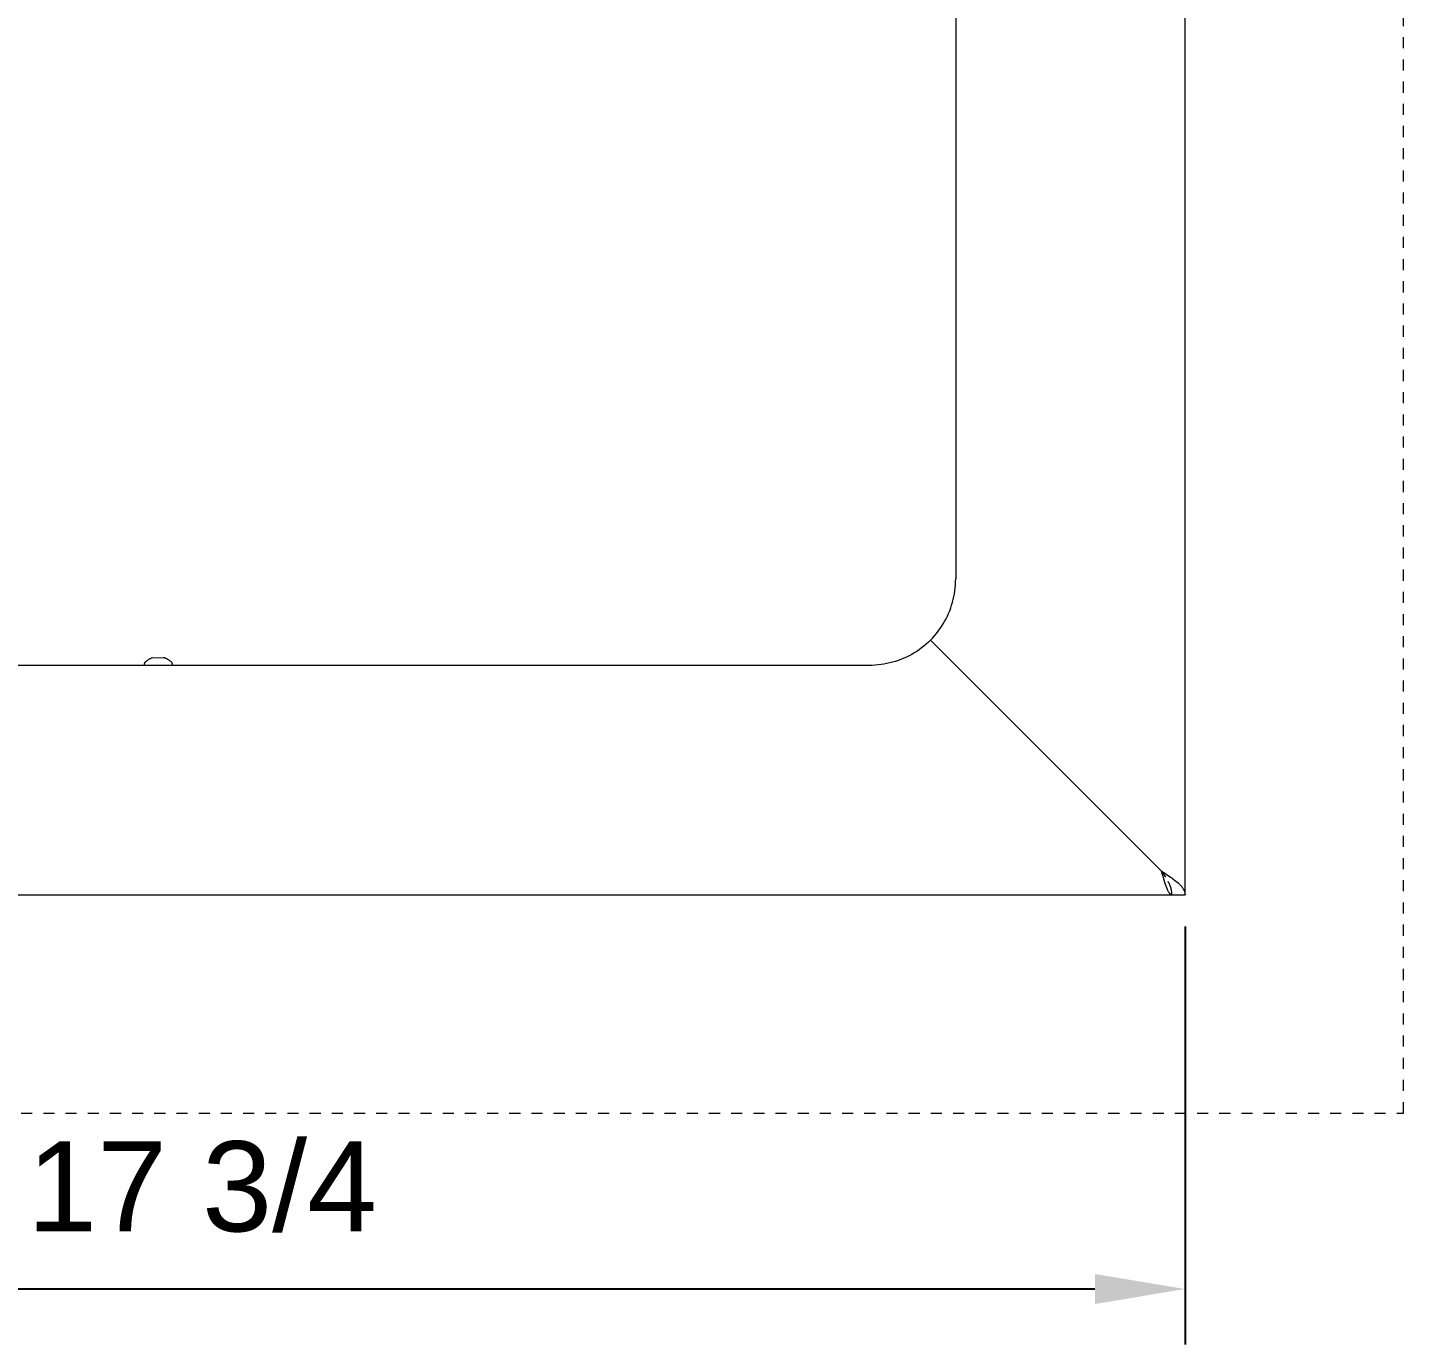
# Model space of a CAD drawing. Header units: inches. Extents: x 1.4 to 100.8, y 1 to 65.9.
# Drawn here: x 13.82 to 26.22, y 0.99 to 12.86 of the extents above; entities that cross this region are included whole.
import ezdxf

# ---------------------------------------------------------------- set-up
doc = ezdxf.new("R2010")
doc.units = ezdxf.units.IN
doc.linetypes.add('HIDDEN', pattern=[1.905, 1.27, -0.635])
for name, color, linetype, lineweight in [('ZANO_R', 7, 'Continuous', 0), ('ZANO_R_przerywana', 250, 'HIDDEN', 0), ('ZANO_W', 1, 'Continuous', 0)]:
    doc.layers.add(name, color=color, linetype=linetype, lineweight=lineweight)
doc.styles.get("Standard").update_dxf_attribs({"font": 'arial.ttf'})
doc.dimstyles.new('amerykanie', dxfattribs={"dimtxt": 50, "dimasz": 50, "dimexe": 0.5, "dimexo": 0.5, "dimgap": 1, "dimtad": 1, "dimdec": 0, "dimzin": 0, "dimlunit": 5, "dimtxsty": 'Standard', "dimcen": 0.09, "dimclrd": 1, "dimclre": 1, "dimclrt": 1, "dimazin": 0, "dimtfac": 1, "dimtdec": 0, "dimtmove": 0, "dimatfit": 3, "dimfxl": 1, "dimtzin": 0, "dimarcsym": 1})

# ---------------------------------------------------------------- blocks, each defined once
blk = doc.blocks.new('*D359')
at = {"layer": 'ZANO_W', "color": 1, "lineweight": -2}
for p, q in [((6.528, 4.758), (6.528, 0.991)), ((24.251, 4.758), (24.251, 0.991)), ((7.341, 1.491), (23.438, 1.491))]:
    blk.add_line(p, q, dxfattribs=at)
at = {"layer": 'ZANO_W', "color": 1}
for points in [[(7.341, 1.626), (7.341, 1.355), (6.528, 1.491)], [(23.438, 1.355), (23.438, 1.626), (24.251, 1.491)]]:
    blk.add_solid(points, dxfattribs=at)
at = {"layer": 'ZANO_W', "color": 1, "insert": (15.39, 2.411), "char_height": 0.8125, "attachment_point": 5}
blk.add_mtext('17 3/4', dxfattribs=at)

msp = doc.modelspace()

# ---------------------------------------------------------------- linework, layer by layer
at = {"layer": 'ZANO_R'}
for p, q in [((24.25067, 5.04696), (24.25067, 22.55488)), ((24.25067, 5.04696), (24.25067, 22.55488)), ((22.18307, 19.91235), (22.18307, 7.89219)), ((22.18307, 19.91235), (22.18307, 7.89219)), ((22.17902, 7.81241), (22.18126, 7.83895)), ((22.17902, 7.81241), (22.18126, 7.83895)), ((22.18126, 7.83895), (22.18262, 7.86556)), ((22.18126, 7.83895), (22.18262, 7.86556)), ((22.18262, 7.86556), (22.18307, 7.89219)), ((22.18262, 7.86556), (22.18307, 7.89219)), ((22.15441, 7.68166), (22.16109, 7.70745)), ((22.15441, 7.68166), (22.16109, 7.70745)), ((22.16109, 7.70745), (22.1669, 7.73345)), ((22.16109, 7.70745), (22.1669, 7.73345)), ((22.1669, 7.73345), (22.17183, 7.75963)), ((22.1669, 7.73345), (22.17183, 7.75963)), ((22.17183, 7.75963), (22.17587, 7.78596)), ((22.17183, 7.75963), (22.17587, 7.78596)), ((22.17587, 7.78596), (22.17902, 7.81241)), ((22.17587, 7.78596), (22.17902, 7.81241)), ((22.10815, 7.55693), (22.11908, 7.58122)), ((22.10815, 7.55693), (22.11908, 7.58122)), ((22.11908, 7.58122), (22.12918, 7.60587)), ((22.11908, 7.58122), (22.12918, 7.60587)), ((22.12918, 7.60587), (22.13844, 7.63084)), ((22.12918, 7.60587), (22.13844, 7.63084)), ((22.13844, 7.63084), (22.14686, 7.65612)), ((22.13844, 7.63084), (22.14686, 7.65612)), ((22.14686, 7.65612), (22.15441, 7.68166)), ((22.14686, 7.65612), (22.15441, 7.68166)), ((22.04156, 7.44175), (22.05642, 7.46386)), ((22.04156, 7.44175), (22.05642, 7.46386)), ((22.05642, 7.46386), (22.07052, 7.48646)), ((22.05642, 7.46386), (22.07052, 7.48646)), ((22.07052, 7.48646), (22.08386, 7.50952)), ((22.07052, 7.48646), (22.08386, 7.50952)), ((22.08386, 7.50952), (22.0964, 7.53302)), ((22.08386, 7.50952), (22.0964, 7.53302)), ((22.0964, 7.53302), (22.10815, 7.55693)), ((22.0964, 7.53302), (22.10815, 7.55693)), ((21.93724, 7.32106), (21.91734, 7.30335)), ((21.93724, 7.32106), (21.91734, 7.30335)), ((21.95653, 7.33943), (21.93724, 7.32106)), ((21.95653, 7.33943), (21.93724, 7.32106)), ((21.95653, 7.33943), (21.9749, 7.35872)), ((21.95653, 7.33943), (21.9749, 7.35872)), ((24.038, 5.25795), (21.95653, 7.33943)), ((24.038, 5.25795), (21.95653, 7.33943)), ((21.9749, 7.35872), (21.99261, 7.37862)), ((21.9749, 7.35872), (21.99261, 7.37862)), ((21.99261, 7.37862), (22.00963, 7.39911)), ((21.99261, 7.37862), (22.00963, 7.39911)), ((22.00963, 7.39911), (22.02595, 7.42016)), ((22.00963, 7.39911), (22.02595, 7.42016)), ((22.02595, 7.42016), (22.04156, 7.44175)), ((22.02595, 7.42016), (22.04156, 7.44175)), ((21.76294, 7.19955), (21.73903, 7.18781)), ((21.76294, 7.19955), (21.73903, 7.18781)), ((21.78644, 7.2121), (21.76294, 7.19955)), ((21.78644, 7.2121), (21.76294, 7.19955)), ((21.8095, 7.22543), (21.78644, 7.2121)), ((21.8095, 7.22543), (21.78644, 7.2121)), ((21.8321, 7.23954), (21.8095, 7.22543)), ((21.8321, 7.23954), (21.8095, 7.22543)), ((21.8542, 7.2544), (21.8321, 7.23954)), ((21.8542, 7.2544), (21.8321, 7.23954)), ((21.8758, 7.27), (21.8542, 7.2544)), ((21.8758, 7.27), (21.8542, 7.2544)), ((21.89685, 7.28632), (21.8758, 7.27)), ((21.89685, 7.28632), (21.8758, 7.27)), ((21.91734, 7.30335), (21.89685, 7.28632)), ((21.91734, 7.30335), (21.89685, 7.28632)), ((21.40376, 7.11289), (9.3836, 7.11289)), ((21.40376, 7.11289), (9.3836, 7.11289)), ((14.86969, 7.11679), (14.86971, 7.11828)), ((14.86969, 7.11679), (14.86971, 7.11828)), ((14.86971, 7.11549), (14.86969, 7.11679)), ((14.86971, 7.11549), (14.86969, 7.11679)), ((14.86971, 7.11828), (14.86979, 7.11976)), ((14.86971, 7.11828), (14.86979, 7.11976)), ((14.86977, 7.11419), (14.86971, 7.11549)), ((14.86977, 7.11419), (14.86971, 7.11549)), ((14.86986, 7.11289), (14.86977, 7.11419)), ((14.86986, 7.11289), (14.86977, 7.11419)), ((14.86979, 7.11976), (14.86992, 7.12124)), ((14.86979, 7.11976), (14.86992, 7.12124)), ((14.86992, 7.12124), (14.87009, 7.12272)), ((14.86992, 7.12124), (14.87009, 7.12272)), ((14.87009, 7.12272), (14.87032, 7.12419)), ((14.87009, 7.12272), (14.87032, 7.12419)), ((14.87032, 7.12419), (14.8706, 7.12565)), ((14.87032, 7.12419), (14.8706, 7.12565)), ((14.8706, 7.12565), (14.87093, 7.1271)), ((14.8706, 7.12565), (14.87093, 7.1271)), ((14.87093, 7.1271), (14.87131, 7.12853)), ((14.87093, 7.1271), (14.87131, 7.12853)), ((14.87131, 7.12853), (14.87174, 7.12996)), ((14.87131, 7.12853), (14.87174, 7.12996)), ((14.87174, 7.12996), (14.87222, 7.13137)), ((14.87174, 7.12996), (14.87222, 7.13137)), ((14.87222, 7.13137), (14.87274, 7.13276)), ((14.87222, 7.13137), (14.87274, 7.13276)), ((14.87274, 7.13276), (14.87331, 7.13413)), ((14.87274, 7.13276), (14.87331, 7.13413)), ((14.87331, 7.13413), (14.87393, 7.13548)), ((14.87331, 7.13413), (14.87393, 7.13548)), ((14.87393, 7.13548), (14.8746, 7.13681)), ((14.87393, 7.13548), (14.8746, 7.13681)), ((14.8746, 7.13681), (14.87531, 7.13812)), ((14.8746, 7.13681), (14.87531, 7.13812)), ((14.87531, 7.13812), (14.87606, 7.1394)), ((14.87531, 7.13812), (14.87606, 7.1394)), ((14.87606, 7.1394), (14.87686, 7.14065)), ((14.87606, 7.1394), (14.87686, 7.14065)), ((14.87686, 7.14065), (14.8777, 7.14188)), ((14.87686, 7.14065), (14.8777, 7.14188)), ((14.8777, 7.14188), (14.87858, 7.14307)), ((14.8777, 7.14188), (14.87858, 7.14307)), ((14.87858, 7.14307), (14.8795, 7.14424)), ((14.87858, 7.14307), (14.8795, 7.14424)), ((14.8795, 7.14424), (14.88047, 7.14537)), ((14.8795, 7.14424), (14.88047, 7.14537)), ((14.88047, 7.14537), (14.88147, 7.14647)), ((14.88047, 7.14537), (14.88147, 7.14647)), ((14.88147, 7.14647), (14.88251, 7.14754)), ((14.88147, 7.14647), (14.88251, 7.14754)), ((14.88251, 7.14754), (14.88358, 7.14856)), ((14.88251, 7.14754), (14.88358, 7.14856)), ((14.88358, 7.14856), (14.88738, 7.15197)), ((14.88358, 7.14856), (14.88738, 7.15197)), ((14.88738, 7.15197), (14.89128, 7.15524)), ((14.88738, 7.15197), (14.89128, 7.15524)), ((14.89128, 7.15524), (14.89529, 7.15839)), ((14.89128, 7.15524), (14.89529, 7.15839)), ((14.89529, 7.15839), (14.89941, 7.16141)), ((14.89529, 7.15839), (14.89941, 7.16141)), ((14.89941, 7.16141), (14.90361, 7.16429)), ((14.89941, 7.16141), (14.90361, 7.16429)), ((14.90361, 7.16429), (14.90791, 7.16703)), ((14.90361, 7.16429), (14.90791, 7.16703)), ((14.90791, 7.16703), (14.91229, 7.16964)), ((14.90791, 7.16703), (14.91229, 7.16964)), ((14.91229, 7.16964), (14.91676, 7.1721)), ((14.91229, 7.16964), (14.91676, 7.1721)), ((14.91676, 7.1721), (14.9213, 7.17441)), ((14.91676, 7.1721), (14.9213, 7.17441)), ((14.9213, 7.17441), (14.92591, 7.17658)), ((14.9213, 7.17441), (14.92591, 7.17658)), ((14.92591, 7.17658), (14.9306, 7.1786)), ((14.92591, 7.17658), (14.9306, 7.1786)), ((14.9306, 7.1786), (14.93534, 7.18046)), ((14.9306, 7.1786), (14.93534, 7.18046)), ((14.93534, 7.18046), (14.94015, 7.18217)), ((14.93534, 7.18046), (14.94015, 7.18217)), ((14.94015, 7.18217), (14.94645, 7.18321)), ((14.94015, 7.18217), (15.04115, 7.18321)), ((14.94015, 7.18217), (14.94645, 7.18321)), ((15.04115, 7.18321), (15.04489, 7.18321)), ((15.04115, 7.18321), (15.04489, 7.18321)), ((15.0449, 7.18321), (15.04555, 7.1832)), ((15.0449, 7.18321), (15.04555, 7.1832)), ((15.04555, 7.1832), (15.04619, 7.18316)), ((15.04555, 7.1832), (15.04619, 7.18316)), ((15.04619, 7.18316), (15.04683, 7.18311)), ((15.04619, 7.18316), (15.04683, 7.18311)), ((15.04683, 7.18311), (15.04746, 7.18304)), ((15.04683, 7.18311), (15.04746, 7.18304)), ((15.04746, 7.18304), (15.0481, 7.18295)), ((15.04746, 7.18304), (15.0481, 7.18295)), ((15.0481, 7.18295), (15.04873, 7.18283)), ((15.0481, 7.18295), (15.04873, 7.18283)), ((15.04873, 7.18283), (15.04935, 7.1827)), ((15.04873, 7.18283), (15.04935, 7.1827)), ((15.04935, 7.1827), (15.04998, 7.18254)), ((15.04935, 7.1827), (15.04998, 7.18254)), ((15.04998, 7.18254), (15.05059, 7.18237)), ((15.04998, 7.18254), (15.05059, 7.18237)), ((15.05059, 7.18237), (15.0512, 7.18217)), ((15.05059, 7.18237), (15.0512, 7.18217)), ((15.0512, 7.18217), (15.05601, 7.18046)), ((15.0512, 7.18217), (15.05601, 7.18046)), ((15.05601, 7.18046), (15.06075, 7.1786)), ((15.05601, 7.18046), (15.06075, 7.1786)), ((15.06075, 7.1786), (15.06544, 7.17658)), ((15.06075, 7.1786), (15.06544, 7.17658)), ((15.06544, 7.17658), (15.07005, 7.17441)), ((15.06544, 7.17658), (15.07005, 7.17441)), ((15.07005, 7.17441), (15.07459, 7.1721)), ((15.07005, 7.17441), (15.07459, 7.1721)), ((15.07459, 7.1721), (15.07906, 7.16964)), ((15.07459, 7.1721), (15.07906, 7.16964)), ((15.07906, 7.16964), (15.08344, 7.16703)), ((15.07906, 7.16964), (15.08344, 7.16703)), ((15.08344, 7.16703), (15.08774, 7.16429)), ((15.08344, 7.16703), (15.08774, 7.16429)), ((15.08774, 7.16429), (15.09195, 7.16141)), ((15.08774, 7.16429), (15.09195, 7.16141)), ((15.09195, 7.16141), (15.09606, 7.15839)), ((15.09195, 7.16141), (15.09606, 7.15839)), ((15.09606, 7.15839), (15.10007, 7.15524)), ((15.09606, 7.15839), (15.10007, 7.15524)), ((15.10007, 7.15524), (15.10397, 7.15197)), ((15.10007, 7.15524), (15.10397, 7.15197)), ((15.10397, 7.15197), (15.10777, 7.14856)), ((15.10397, 7.15197), (15.10777, 7.14856)), ((15.10777, 7.14856), (15.10885, 7.14754)), ((15.10777, 7.14856), (15.10885, 7.14754)), ((15.10885, 7.14754), (15.10988, 7.14647)), ((15.10885, 7.14754), (15.10988, 7.14647)), ((15.10988, 7.14647), (15.11088, 7.14537)), ((15.10988, 7.14647), (15.11088, 7.14537)), ((15.11088, 7.14537), (15.11185, 7.14424)), ((15.11088, 7.14537), (15.11185, 7.14424)), ((15.11185, 7.14424), (15.11277, 7.14307)), ((15.11185, 7.14424), (15.11277, 7.14307)), ((15.11277, 7.14307), (15.11365, 7.14188)), ((15.11277, 7.14307), (15.11365, 7.14188)), ((15.11365, 7.14188), (15.11449, 7.14065)), ((15.11365, 7.14188), (15.11449, 7.14065)), ((15.11449, 7.14065), (15.11529, 7.1394)), ((15.11449, 7.14065), (15.11529, 7.1394)), ((15.11529, 7.1394), (15.11605, 7.13812)), ((15.11529, 7.1394), (15.11605, 7.13812)), ((15.11605, 7.13812), (15.11676, 7.13681)), ((15.11605, 7.13812), (15.11676, 7.13681)), ((15.11676, 7.13681), (15.11742, 7.13548)), ((15.11676, 7.13681), (15.11742, 7.13548)), ((15.11742, 7.13548), (15.11804, 7.13413)), ((15.11742, 7.13548), (15.11804, 7.13413)), ((15.11804, 7.13413), (15.11861, 7.13276)), ((15.11804, 7.13413), (15.11861, 7.13276)), ((15.11861, 7.13276), (15.11914, 7.13137)), ((15.11861, 7.13276), (15.11914, 7.13137)), ((15.11914, 7.13137), (15.11961, 7.12996)), ((15.11914, 7.13137), (15.11961, 7.12996)), ((15.11961, 7.12996), (15.12004, 7.12853)), ((15.11961, 7.12996), (15.12004, 7.12853)), ((15.12004, 7.12853), (15.12042, 7.1271)), ((15.12004, 7.12853), (15.12042, 7.1271)), ((15.12042, 7.1271), (15.12075, 7.12565)), ((15.12042, 7.1271), (15.12075, 7.12565)), ((15.12075, 7.12565), (15.12103, 7.12419)), ((15.12075, 7.12565), (15.12103, 7.12419)), ((15.12103, 7.12419), (15.12126, 7.12272)), ((15.12103, 7.12419), (15.12126, 7.12272)), ((15.12126, 7.12272), (15.12143, 7.12124)), ((15.12126, 7.12272), (15.12143, 7.12124)), ((15.12143, 7.12124), (15.12156, 7.11976)), ((15.12143, 7.12124), (15.12156, 7.11976)), ((15.12159, 7.11419), (15.12149, 7.11289)), ((15.12159, 7.11419), (15.12149, 7.11289)), ((15.12156, 7.11976), (15.12164, 7.11828)), ((15.12156, 7.11976), (15.12164, 7.11828)), ((15.12164, 7.11549), (15.12159, 7.11419)), ((15.12164, 7.11549), (15.12159, 7.11419)), ((15.12164, 7.11828), (15.12166, 7.11679)), ((15.12164, 7.11828), (15.12166, 7.11679)), ((15.12166, 7.11679), (15.12164, 7.11549)), ((15.12166, 7.11679), (15.12164, 7.11549)), ((21.4304, 7.11334), (21.40376, 7.11289)), ((21.4304, 7.11334), (21.40376, 7.11289)), ((21.457, 7.11469), (21.4304, 7.11334)), ((21.457, 7.11469), (21.4304, 7.11334)), ((21.48354, 7.11694), (21.457, 7.11469)), ((21.48354, 7.11694), (21.457, 7.11469)), ((21.51, 7.12009), (21.48354, 7.11694)), ((21.51, 7.12009), (21.48354, 7.11694)), ((21.53633, 7.12412), (21.51, 7.12009)), ((21.53633, 7.12412), (21.51, 7.12009)), ((21.56251, 7.12905), (21.53633, 7.12412)), ((21.56251, 7.12905), (21.53633, 7.12412)), ((21.5885, 7.13486), (21.56251, 7.12905)), ((21.5885, 7.13486), (21.56251, 7.12905)), ((21.61429, 7.14155), (21.5885, 7.13486)), ((21.61429, 7.14155), (21.5885, 7.13486)), ((21.63984, 7.1491), (21.61429, 7.14155)), ((21.63984, 7.1491), (21.61429, 7.14155)), ((21.66511, 7.15751), (21.63984, 7.1491)), ((21.66511, 7.15751), (21.63984, 7.1491)), ((21.69009, 7.16677), (21.66511, 7.15751)), ((21.69009, 7.16677), (21.66511, 7.15751)), ((21.71474, 7.17688), (21.69009, 7.16677)), ((21.71474, 7.17688), (21.69009, 7.16677)), ((21.73903, 7.18781), (21.71474, 7.17688)), ((21.73903, 7.18781), (21.71474, 7.17688)), ((24.038, 5.25795), (24.04844, 5.25131)), ((24.05513, 5.19822), (24.038, 5.25795)), ((24.038, 5.25795), (24.07526, 5.2031)), ((24.038, 5.25795), (24.04844, 5.25131)), ((24.05513, 5.19822), (24.038, 5.25795)), ((24.038, 5.25795), (24.07526, 5.2031)), ((24.04844, 5.25131), (24.06406, 5.24132)), ((24.04844, 5.25131), (24.06406, 5.24132)), ((24.06406, 5.24132), (24.07949, 5.23137)), ((24.06406, 5.24132), (24.07949, 5.23137)), ((24.07949, 5.23137), (24.11939, 5.20478)), ((24.07949, 5.23137), (24.11939, 5.20478)), ((24.06813, 5.15587), (24.05513, 5.19822)), ((24.06813, 5.15587), (24.05513, 5.19822)), ((24.07386, 5.13859), (24.06813, 5.15587)), ((24.07386, 5.13859), (24.06813, 5.15587)), ((24.07995, 5.12143), (24.07386, 5.13859)), ((24.07995, 5.12143), (24.07386, 5.13859)), ((24.08533, 5.1074), (24.07995, 5.12143)), ((24.08533, 5.1074), (24.07995, 5.12143)), ((24.08819, 5.10045), (24.08533, 5.1074)), ((24.08819, 5.10045), (24.08533, 5.1074)), ((24.09117, 5.09356), (24.08819, 5.10045)), ((24.09117, 5.09356), (24.08819, 5.10045)), ((24.09363, 5.08817), (24.09117, 5.09356)), ((24.09363, 5.08817), (24.09117, 5.09356)), ((24.09621, 5.08284), (24.09363, 5.08817)), ((24.09621, 5.08284), (24.09363, 5.08817)), ((24.10281, 5.15621), (24.09876, 5.16343)), ((24.10281, 5.15621), (24.09876, 5.16343)), ((24.10661, 5.14886), (24.10281, 5.15621)), ((24.10661, 5.14886), (24.10281, 5.15621)), ((24.11017, 5.14139), (24.10661, 5.14886)), ((24.11017, 5.14139), (24.10661, 5.14886)), ((24.11348, 5.1338), (24.11017, 5.14139)), ((24.11348, 5.1338), (24.11017, 5.14139)), ((24.11653, 5.12611), (24.11348, 5.1338)), ((24.11653, 5.12611), (24.11348, 5.1338)), ((24.11933, 5.11832), (24.11653, 5.12611)), ((24.11933, 5.11832), (24.11653, 5.12611)), ((24.12186, 5.11044), (24.11933, 5.11832)), ((24.12186, 5.11044), (24.11933, 5.11832)), ((24.11939, 5.20478), (24.13128, 5.19648)), ((24.11939, 5.20478), (24.13128, 5.19648)), ((24.12414, 5.10248), (24.12186, 5.11044)), ((24.12414, 5.10248), (24.12186, 5.11044)), ((24.12615, 5.09445), (24.12414, 5.10248)), ((24.12615, 5.09445), (24.12414, 5.10248)), ((24.12789, 5.08636), (24.12615, 5.09445)), ((24.12789, 5.08636), (24.12615, 5.09445)), ((24.12936, 5.07822), (24.12789, 5.08636)), ((24.12936, 5.07822), (24.12789, 5.08636)), ((24.13128, 5.19648), (24.14057, 5.18982)), ((24.13128, 5.19648), (24.14057, 5.18982)), ((24.14057, 5.18982), (24.15616, 5.1782)), ((24.14057, 5.18982), (24.15616, 5.1782)), ((24.15616, 5.1782), (24.18838, 5.15162)), ((24.15616, 5.1782), (24.18838, 5.15162)), ((24.18838, 5.15162), (24.19203, 5.14829)), ((24.18838, 5.15162), (24.19203, 5.14829)), ((24.19203, 5.14829), (24.19742, 5.14337)), ((24.19203, 5.14829), (24.19742, 5.14337)), ((24.19742, 5.14337), (24.20265, 5.13829)), ((24.19742, 5.14337), (24.20265, 5.13829)), ((24.20265, 5.13829), (24.20772, 5.13304)), ((24.20265, 5.13829), (24.20772, 5.13304)), ((24.20772, 5.13304), (24.21263, 5.12763)), ((24.20772, 5.13304), (24.21263, 5.12763)), ((24.21263, 5.12763), (24.21736, 5.12208)), ((24.21263, 5.12763), (24.21736, 5.12208)), ((24.21736, 5.12208), (24.22192, 5.11637)), ((24.21736, 5.12208), (24.22192, 5.11637)), ((24.22192, 5.11637), (24.22629, 5.11053)), ((24.22192, 5.11637), (24.22629, 5.11053)), ((24.22629, 5.11053), (24.23048, 5.10455)), ((24.22629, 5.11053), (24.23048, 5.10455)), ((24.23048, 5.10455), (24.23448, 5.09845)), ((24.23048, 5.10455), (24.23448, 5.09845)), ((24.23448, 5.09845), (24.23642, 5.09513)), ((24.23448, 5.09845), (24.23642, 5.09513)), ((24.23642, 5.09513), (24.23806, 5.09229)), ((24.23642, 5.09513), (24.23806, 5.09229)), ((24.23806, 5.09229), (24.23961, 5.0894)), ((24.23806, 5.09229), (24.23961, 5.0894)), ((24.23961, 5.0894), (24.24106, 5.08646)), ((24.23961, 5.0894), (24.24106, 5.08646)), ((24.24106, 5.08646), (24.24242, 5.08348)), ((24.24106, 5.08646), (24.24242, 5.08348)), ((6.74107, 5.04528), (24.13178, 5.04528)), ((6.74107, 5.04528), (24.13178, 5.04528)), ((24.09893, 5.07758), (24.09621, 5.08284)), ((24.09893, 5.07758), (24.09621, 5.08284)), ((24.1018, 5.07241), (24.09893, 5.07758)), ((24.1018, 5.07241), (24.09893, 5.07758)), ((24.10438, 5.06813), (24.1018, 5.07241)), ((24.10438, 5.06813), (24.1018, 5.07241)), ((24.10573, 5.06602), (24.10438, 5.06813)), ((24.10573, 5.06602), (24.10438, 5.06813)), ((24.10712, 5.06395), (24.10573, 5.06602)), ((24.10712, 5.06395), (24.10573, 5.06602)), ((24.10839, 5.06216), (24.10712, 5.06395)), ((24.10839, 5.06216), (24.10712, 5.06395)), ((24.10969, 5.06041), (24.10839, 5.06216)), ((24.10969, 5.06041), (24.10839, 5.06216)), ((24.11104, 5.05869), (24.10969, 5.06041)), ((24.11104, 5.05869), (24.10969, 5.06041)), ((24.11244, 5.05702), (24.11104, 5.05869)), ((24.11244, 5.05702), (24.11104, 5.05869)), ((24.1137, 5.05561), (24.11244, 5.05702)), ((24.1137, 5.05561), (24.11244, 5.05702)), ((24.11434, 5.05492), (24.1137, 5.05561)), ((24.11434, 5.05492), (24.1137, 5.05561)), ((24.115, 5.05424), (24.11434, 5.05492)), ((24.115, 5.05424), (24.11434, 5.05492)), ((24.11567, 5.05357), (24.115, 5.05424)), ((24.11567, 5.05357), (24.115, 5.05424)), ((24.11635, 5.05292), (24.11567, 5.05357)), ((24.11635, 5.05292), (24.11567, 5.05357)), ((24.11704, 5.05228), (24.11635, 5.05292)), ((24.11704, 5.05228), (24.11635, 5.05292)), ((24.11775, 5.05166), (24.11704, 5.05228)), ((24.11775, 5.05166), (24.11704, 5.05228)), ((24.11831, 5.05119), (24.11775, 5.05166)), ((24.11831, 5.05119), (24.11775, 5.05166)), ((24.11888, 5.05073), (24.11831, 5.05119)), ((24.11888, 5.05073), (24.11831, 5.05119)), ((24.11945, 5.05028), (24.11888, 5.05073)), ((24.11945, 5.05028), (24.11888, 5.05073)), ((24.12004, 5.04984), (24.11945, 5.05028)), ((24.12004, 5.04984), (24.11945, 5.05028)), ((24.12063, 5.04942), (24.12004, 5.04984)), ((24.12063, 5.04942), (24.12004, 5.04984)), ((24.12124, 5.04901), (24.12063, 5.04942)), ((24.12124, 5.04901), (24.12063, 5.04942)), ((24.12185, 5.04862), (24.12124, 5.04901)), ((24.12185, 5.04862), (24.12124, 5.04901)), ((24.12248, 5.04824), (24.12185, 5.04862)), ((24.12248, 5.04824), (24.12185, 5.04862)), ((24.12311, 5.04788), (24.12248, 5.04824)), ((24.12311, 5.04788), (24.12248, 5.04824)), ((24.12375, 5.04754), (24.12311, 5.04788)), ((24.12375, 5.04754), (24.12311, 5.04788)), ((24.1244, 5.04722), (24.12375, 5.04754)), ((24.1244, 5.04722), (24.12375, 5.04754)), ((24.12506, 5.04692), (24.1244, 5.04722)), ((24.12506, 5.04692), (24.1244, 5.04722)), ((24.12573, 5.04664), (24.12506, 5.04692)), ((24.12573, 5.04664), (24.12506, 5.04692)), ((24.12641, 5.04638), (24.12573, 5.04664)), ((24.12641, 5.04638), (24.12573, 5.04664)), ((24.12676, 5.04626), (24.12641, 5.04638)), ((24.12676, 5.04626), (24.12641, 5.04638)), ((24.1271, 5.04615), (24.12676, 5.04626)), ((24.1271, 5.04615), (24.12676, 5.04626)), ((24.12745, 5.04604), (24.1271, 5.04615)), ((24.12745, 5.04604), (24.1271, 5.04615)), ((24.1278, 5.04594), (24.12745, 5.04604)), ((24.1278, 5.04594), (24.12745, 5.04604)), ((24.12837, 5.04579), (24.1278, 5.04594)), ((24.12837, 5.04579), (24.1278, 5.04594)), ((24.12896, 5.04566), (24.12837, 5.04579)), ((24.12896, 5.04566), (24.12837, 5.04579)), ((24.12955, 5.04554), (24.12896, 5.04566)), ((24.12955, 5.04554), (24.12896, 5.04566)), ((24.13056, 5.07003), (24.12936, 5.07822)), ((24.13056, 5.07003), (24.12936, 5.07822)), ((24.13014, 5.04545), (24.12955, 5.04554)), ((24.13014, 5.04545), (24.12955, 5.04554)), ((24.13073, 5.04538), (24.13014, 5.04545)), ((24.13073, 5.04538), (24.13014, 5.04545)), ((24.13149, 5.0618), (24.13056, 5.07003)), ((24.13149, 5.0618), (24.13056, 5.07003)), ((24.13133, 5.04532), (24.13073, 5.04538)), ((24.13133, 5.04532), (24.13073, 5.04538)), ((24.13163, 5.04531), (24.13133, 5.04532)), ((24.13163, 5.04531), (24.13133, 5.04532)), ((24.13214, 5.05355), (24.13149, 5.0618)), ((24.13214, 5.05355), (24.13149, 5.0618)), ((24.13192, 5.04529), (24.13163, 5.04531)), ((24.13192, 5.04529), (24.13163, 5.04531)), ((24.13222, 5.04529), (24.13192, 5.04529)), ((24.13222, 5.04529), (24.13192, 5.04529)), ((24.13252, 5.04528), (24.13214, 5.05355)), ((24.13252, 5.04528), (24.13214, 5.05355)), ((24.13252, 5.04528), (24.13222, 5.04529)), ((24.13252, 5.04528), (24.13222, 5.04529)), ((24.13252, 5.04528), (24.25067, 5.04528)), ((24.13252, 5.04528), (24.25067, 5.04528)), ((24.24242, 5.08348), (24.24367, 5.08045)), ((24.24242, 5.08348), (24.24367, 5.08045)), ((24.24367, 5.08045), (24.24483, 5.07739)), ((24.24367, 5.08045), (24.24483, 5.07739)), ((24.24483, 5.07739), (24.24589, 5.07428)), ((24.24483, 5.07739), (24.24589, 5.07428)), ((24.24589, 5.07428), (24.24684, 5.07115)), ((24.24589, 5.07428), (24.24684, 5.07115)), ((24.24684, 5.07115), (24.24769, 5.06798)), ((24.24684, 5.07115), (24.24769, 5.06798)), ((24.24769, 5.06798), (24.24843, 5.06479)), ((24.24769, 5.06798), (24.24843, 5.06479)), ((24.24843, 5.06479), (24.24907, 5.06157)), ((24.24843, 5.06479), (24.24907, 5.06157)), ((24.24907, 5.06157), (24.24961, 5.05834)), ((24.24907, 5.06157), (24.24961, 5.05834)), ((24.24961, 5.05834), (24.25003, 5.05509)), ((24.24961, 5.05834), (24.25003, 5.05509)), ((24.25003, 5.05509), (24.25035, 5.05183)), ((24.25003, 5.05509), (24.25035, 5.05183)), ((24.25035, 5.05183), (24.25057, 5.04856)), ((24.25035, 5.05183), (24.25057, 5.04856)), ((24.25057, 5.04856), (24.25067, 5.04528)), ((24.25057, 5.04856), (24.25067, 5.04528))]:
    msp.add_line(p, q, dxfattribs=at)
at = {"layer": 'ZANO_R_przerywana', "ltscale": 0.05}
for p, q in [((26.21982, 3.07614), (26.21982, 24.73676)), ((4.55919, 3.07614), (26.21982, 3.07614))]:
    msp.add_line(p, q, dxfattribs=at)

# ---------------------------------------------------------------- dimensions: what is measured, and where the dimension line sits
at = {"layer": 'ZANO_W'}
dim = msp.add_linear_dim(base=(24.25067, 1.49069), p1=(6.52834, 5.25802), p2=(24.25067, 5.25802), dimstyle='amerykanie', override={"dimtxt": 0.8125, "dimasz": 0.8125, "dimgap": 0.5, "dimdec": 4, "dimaunit": 1, "dimadec": 1, "dimtdec": 4, "dimtmove": 1, "dimfrac": 2}, dxfattribs=at)
dim.commit()
dim.dimension.update_dxf_attribs({"geometry": '*D359', "text_midpoint": (15.38951, 2.41107)})

doc.saveas('drawing.dxf')
